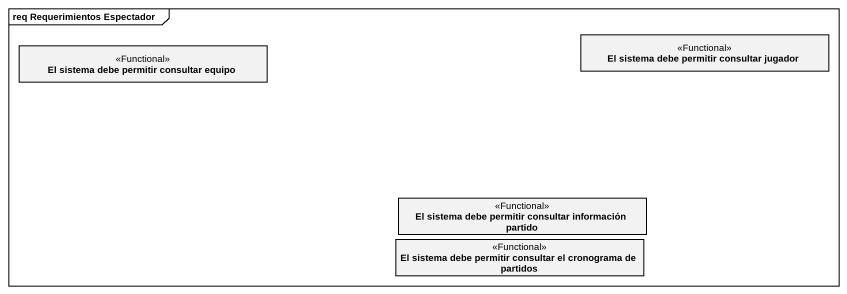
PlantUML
@startuml
mainframe req Requerimientos Espectador
hide circle
hide empty members
class "El sistema debe permitir consultar equipo" as El_sistema_debe_permitir <<Functional>>
class "El sistema debe permitir consultar jugador" as El_sistema_debe_permitir_2 <<Functional>>
class "El sistema debe permitir consultar información partido" as El_sistema_debe_permitir_3 <<Functional>>
class "El sistema debe permitir consultar el cronograma de partidos" as El_sistema_debe_permitir_4 <<Functional>>
@enduml
